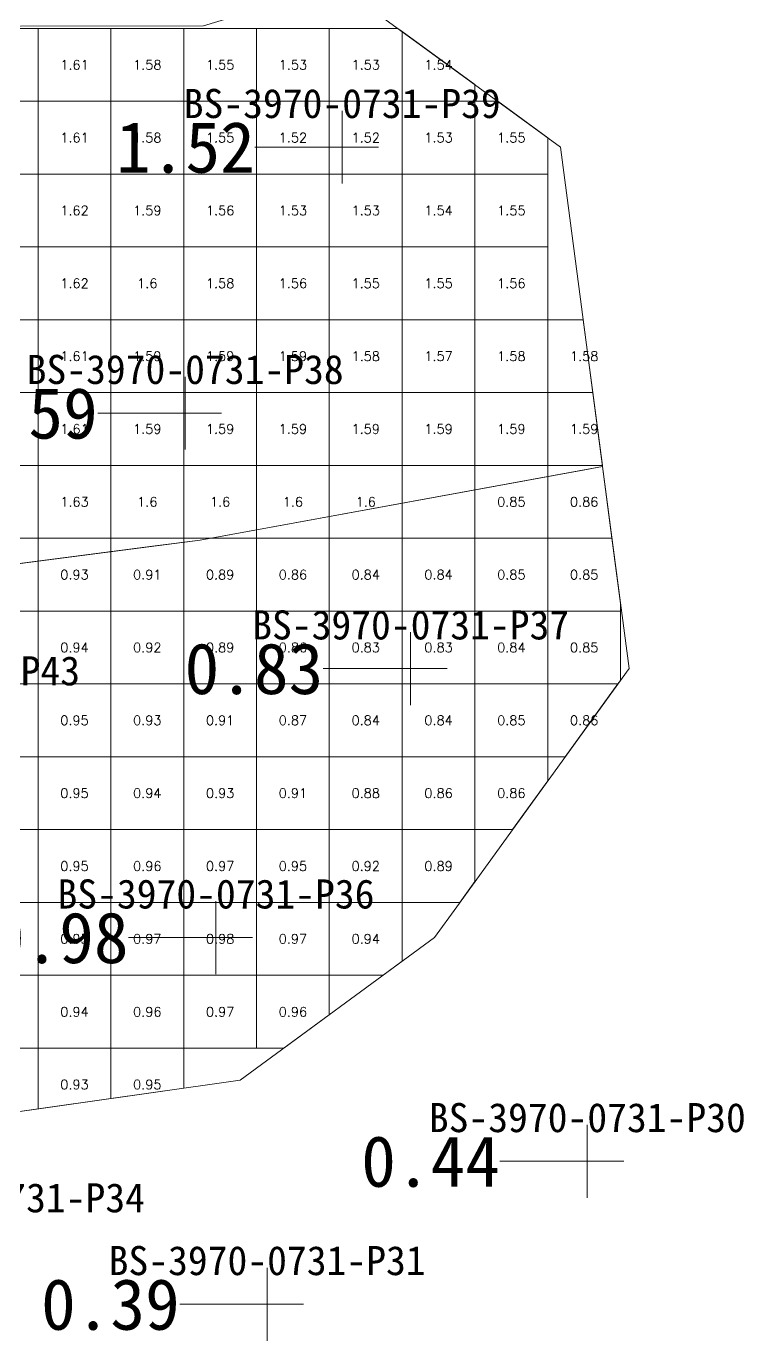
# Model space of a CAD drawing. Header units: inches. Extents: x 469759 to 470079, y 4349683 to 4349873.
# Drawn here: x 470062.93 to 470072.79, y 4349717.14 to 4349735.19 of the extents above; entities that cross this region are included whole.
import ezdxf
from ezdxf.enums import TextEntityAlignment as Align

# ---------------------------------------------------------------- set-up
doc = ezdxf.new("R2010")
doc.units = ezdxf.units.IN
doc.header["$MEASUREMENT"] = 0
for name, color, linetype, lineweight in [('0.500-1.000', 7, 'Continuous', 0), ('1.500-3.000', 7, 'Continuous', 0), ('孔口文字', 7, 'Continuous', 0), ('点', 7, 'Continuous', 0), ('爆区方格网', 7, 'Continuous', 0), ('线条', 7, 'Continuous', 0), ('钻孔', 7, 'Continuous', 0)]:
    doc.layers.add(name, color=color, linetype=linetype, lineweight=lineweight)
doc.styles.add('3dmine_textStyle_1', font='txt.shx', dxfattribs={"height": 1, "bigfont": 'gbcbig.shx'})
doc.styles.add('3dmine_textStyle_4', font='simsunb.ttf', dxfattribs={"height": 1})

msp = doc.modelspace()

# ---------------------------------------------------------------- hatches: boundary and pattern name
at = {"layer": '钻孔', "linetype": 'Continuous', "lineweight": 0, "true_color": 0xff0000, "extrusion": (0, 1, 0)}
for points in [[(-470068.272, 3959.66), (-470067.272, 3959.66), (-470067.272, 3968.66), (-470068.272, 3968.66)], [(-470066.115, 3959.728), (-470065.115, 3959.728), (-470065.115, 3968.728), (-470066.115, 3968.728)]]:
    msp.add_hatch(color=1, dxfattribs=at).paths.add_polyline_path(points, flags=0)
at = {"layer": '钻孔', "linetype": 'Continuous', "lineweight": 0, "true_color": 0x00ffff, "extrusion": (0, 1, 0)}
for points in [[(-470069.212, 3960.19), (-470068.212, 3960.19), (-470068.212, 3969.19), (-470069.212, 3969.19)], [(-470066.538, 3960.08), (-470065.538, 3960.08), (-470065.538, 3969.08), (-470066.538, 3969.08)]]:
    msp.add_hatch(color=4, dxfattribs=at).paths.add_polyline_path(points, flags=0)
at = {"layer": '钻孔', "linetype": 'Continuous', "lineweight": 0, "true_color": 0x808080, "extrusion": (0, 1, 0)}
for points in [[(-470071.638, 3959.503), (-470070.638, 3959.503), (-470070.638, 3969.503), (-470071.638, 3969.503)], [(-470063.386, 3960.037), (-470062.386, 3960.037), (-470062.386, 3969.037), (-470063.386, 3969.037)], [(-470067.241, 3960.3), (-470066.241, 3960.3), (-470066.241, 3969.3), (-470067.241, 3969.3)]]:
    msp.add_hatch(color=8, dxfattribs=at).paths.add_polyline_path(points, flags=0)

# ---------------------------------------------------------------- linework, layer by layer
at = {"layer": '0.500-1.000', "color": 4, "linetype": 'Continuous', "lineweight": 0, "true_color": 0x00ffff}
msp.add_lwpolyline([(470071.212, 4349726.37), (470068.844, 4349723.098), (470068.538, 4349722.676), (470065.869, 4349720.72), (470062.359, 4349720.22), (470061.814, 4349720.093), (470057.78, 4349719.158), (470054.795, 4349721.858), (470054.293, 4349726.851), (470056.659, 4349727.038), (470057.173, 4349727.078), (470064.666, 4349728.05), (470065.322, 4349728.135), (470070.848, 4349729.143), (470071.212, 4349726.37)], dxfattribs=at)
at = {"layer": '1.500-3.000', "color": 1, "linetype": 'Continuous', "lineweight": 0, "true_color": 0xff0000}
msp.add_lwpolyline([(470070.272, 4349733.528), (470070.848, 4349729.143), (470070.602, 4349729.098), (470065.322, 4349728.135), (470061.332, 4349727.617), (470061.248, 4349727.606), (470057.173, 4349727.078), (470054.293, 4349726.851), (470054.094, 4349728.825), (470057.144, 4349732.937), (470060.224, 4349730.954), (470060.822, 4349731.507), (470062.437, 4349733.001), (470060.353, 4349735.083), (470060.25, 4349735.186), (470060.33, 4349735.186), (470065.366, 4349735.193), (470067.217, 4349735.757), (470070.272, 4349733.528)], dxfattribs=at)
at = {"layer": '点', "color": 138, "linetype": 'Continuous', "lineweight": 0, "true_color": 0x004c4c}
for points, elevation in [([(470067.272, 4349733.028), (470067.272, 4349734.028)], 3968.66), ([(470067.772, 4349733.528), (470066.772, 4349733.528)], 3968.66), ([(470065.115, 4349729.377), (470065.115, 4349730.377)], 3968.728), ([(470065.615, 4349729.877), (470064.615, 4349729.877)], 3968.728), ([(470068.212, 4349725.87), (470068.212, 4349726.87)], 3969.19), ([(470068.712, 4349726.37), (470067.712, 4349726.37)], 3969.19), ([(470065.538, 4349722.176), (470065.538, 4349723.176)], 3969.08), ([(470066.038, 4349722.676), (470065.038, 4349722.676)], 3969.08), ([(470070.638, 4349719.106), (470070.638, 4349720.106)], 3969.503), ([(470071.138, 4349719.606), (470070.138, 4349719.606)], 3969.503), ([(470066.241, 4349717.143), (470066.241, 4349718.143)], 3969.3), ([(470066.741, 4349717.643), (470065.741, 4349717.643)], 3969.3)]:
    msp.add_lwpolyline(points, dxfattribs=dict(at, elevation=elevation))
at = {"layer": '爆区方格网', "color": 1, "linetype": 'Continuous', "lineweight": 0, "true_color": 0xff0000, "elevation": 3970.306}
for points in [[(470063.095, 4349734.159), (470062.095, 4349734.159), (470062.095, 4349735.159), (470063.095, 4349735.159), (470063.095, 4349734.159)], [(470064.095, 4349734.159), (470063.095, 4349734.159), (470063.095, 4349735.159), (470064.095, 4349735.159), (470064.095, 4349734.159)], [(470065.095, 4349734.159), (470064.095, 4349734.159), (470064.095, 4349735.159), (470065.095, 4349735.159), (470065.095, 4349734.159)], [(470066.095, 4349734.159), (470065.095, 4349734.159), (470065.095, 4349735.159), (470066.095, 4349735.159), (470066.095, 4349734.159)], [(470067.095, 4349734.159), (470066.095, 4349734.159), (470066.095, 4349735.159), (470067.095, 4349735.159), (470067.095, 4349734.159)], [(470068.095, 4349735.117), (470068.095, 4349734.159), (470067.095, 4349734.159), (470067.095, 4349735.159), (470068.036, 4349735.159), (470068.095, 4349735.117)], [(470069.095, 4349734.387), (470069.095, 4349734.159), (470068.095, 4349734.159), (470068.095, 4349735.117), (470069.095, 4349734.387)], [(470063.095, 4349733.159), (470062.095, 4349733.159), (470062.095, 4349734.159), (470063.095, 4349734.159), (470063.095, 4349733.159)], [(470064.095, 4349733.159), (470063.095, 4349733.159), (470063.095, 4349734.159), (470064.095, 4349734.159), (470064.095, 4349733.159)], [(470065.095, 4349733.159), (470064.095, 4349733.159), (470064.095, 4349734.159), (470065.095, 4349734.159), (470065.095, 4349733.159)], [(470066.095, 4349733.159), (470065.095, 4349733.159), (470065.095, 4349734.159), (470066.095, 4349734.159), (470066.095, 4349733.159)], [(470067.095, 4349733.159), (470066.095, 4349733.159), (470066.095, 4349734.159), (470067.095, 4349734.159), (470067.095, 4349733.159)], [(470068.095, 4349733.159), (470067.095, 4349733.159), (470067.095, 4349734.159), (470068.095, 4349734.159), (470068.095, 4349733.159)], [(470069.095, 4349733.159), (470068.095, 4349733.159), (470068.095, 4349734.159), (470069.095, 4349734.159), (470069.095, 4349733.159)], [(470070.095, 4349733.658), (470070.095, 4349733.159), (470069.095, 4349733.159), (470069.095, 4349734.159), (470069.407, 4349734.159), (470070.095, 4349733.658)], [(470063.095, 4349732.159), (470062.095, 4349732.159), (470062.095, 4349733.159), (470063.095, 4349733.159), (470063.095, 4349732.159)], [(470064.095, 4349732.159), (470063.095, 4349732.159), (470063.095, 4349733.159), (470064.095, 4349733.159), (470064.095, 4349732.159)], [(470065.095, 4349732.159), (470064.095, 4349732.159), (470064.095, 4349733.159), (470065.095, 4349733.159), (470065.095, 4349732.159)], [(470066.095, 4349732.159), (470065.095, 4349732.159), (470065.095, 4349733.159), (470066.095, 4349733.159), (470066.095, 4349732.159)], [(470067.095, 4349732.159), (470066.095, 4349732.159), (470066.095, 4349733.159), (470067.095, 4349733.159), (470067.095, 4349732.159)], [(470068.095, 4349732.159), (470067.095, 4349732.159), (470067.095, 4349733.159), (470068.095, 4349733.159), (470068.095, 4349732.159)], [(470069.095, 4349732.159), (470068.095, 4349732.159), (470068.095, 4349733.159), (470069.095, 4349733.159), (470069.095, 4349732.159)], [(470070.095, 4349732.159), (470069.095, 4349732.159), (470069.095, 4349733.159), (470070.095, 4349733.159), (470070.095, 4349732.159)], [(470063.095, 4349731.159), (470062.095, 4349731.159), (470062.095, 4349732.159), (470063.095, 4349732.159), (470063.095, 4349731.159)], [(470064.095, 4349731.159), (470063.095, 4349731.159), (470063.095, 4349732.159), (470064.095, 4349732.159), (470064.095, 4349731.159)], [(470065.095, 4349731.159), (470064.095, 4349731.159), (470064.095, 4349732.159), (470065.095, 4349732.159), (470065.095, 4349731.159)], [(470066.095, 4349731.159), (470065.095, 4349731.159), (470065.095, 4349732.159), (470066.095, 4349732.159), (470066.095, 4349731.159)], [(470067.095, 4349731.159), (470066.095, 4349731.159), (470066.095, 4349732.159), (470067.095, 4349732.159), (470067.095, 4349731.159)], [(470068.095, 4349731.159), (470067.095, 4349731.159), (470067.095, 4349732.159), (470068.095, 4349732.159), (470068.095, 4349731.159)], [(470069.095, 4349731.159), (470068.095, 4349731.159), (470068.095, 4349732.159), (470069.095, 4349732.159), (470069.095, 4349731.159)], [(470070.095, 4349731.159), (470069.095, 4349731.159), (470069.095, 4349732.159), (470070.095, 4349732.159), (470070.095, 4349731.159)], [(470063.095, 4349730.159), (470062.095, 4349730.159), (470062.095, 4349731.159), (470063.095, 4349731.159), (470063.095, 4349730.159)], [(470064.095, 4349730.159), (470063.095, 4349730.159), (470063.095, 4349731.159), (470064.095, 4349731.159), (470064.095, 4349730.159)], [(470065.095, 4349730.159), (470064.095, 4349730.159), (470064.095, 4349731.159), (470065.095, 4349731.159), (470065.095, 4349730.159)], [(470066.095, 4349730.159), (470065.095, 4349730.159), (470065.095, 4349731.159), (470066.095, 4349731.159), (470066.095, 4349730.159)], [(470067.095, 4349730.159), (470066.095, 4349730.159), (470066.095, 4349731.159), (470067.095, 4349731.159), (470067.095, 4349730.159)], [(470068.095, 4349730.159), (470067.095, 4349730.159), (470067.095, 4349731.159), (470068.095, 4349731.159), (470068.095, 4349730.159)], [(470069.095, 4349730.159), (470068.095, 4349730.159), (470068.095, 4349731.159), (470069.095, 4349731.159), (470069.095, 4349730.159)], [(470070.095, 4349730.159), (470069.095, 4349730.159), (470069.095, 4349731.159), (470070.095, 4349731.159), (470070.095, 4349730.159)], [(470070.715, 4349730.159), (470070.095, 4349730.159), (470070.095, 4349731.159), (470070.583, 4349731.159), (470070.715, 4349730.159)], [(470063.095, 4349729.159), (470062.095, 4349729.159), (470062.095, 4349730.159), (470063.095, 4349730.159), (470063.095, 4349729.159)], [(470064.095, 4349729.159), (470063.095, 4349729.159), (470063.095, 4349730.159), (470064.095, 4349730.159), (470064.095, 4349729.159)], [(470065.095, 4349729.159), (470064.095, 4349729.159), (470064.095, 4349730.159), (470065.095, 4349730.159), (470065.095, 4349729.159)], [(470066.095, 4349729.159), (470065.095, 4349729.159), (470065.095, 4349730.159), (470066.095, 4349730.159), (470066.095, 4349729.159)], [(470067.095, 4349729.159), (470066.095, 4349729.159), (470066.095, 4349730.159), (470067.095, 4349730.159), (470067.095, 4349729.159)], [(470068.095, 4349729.159), (470067.095, 4349729.159), (470067.095, 4349730.159), (470068.095, 4349730.159), (470068.095, 4349729.159)], [(470069.095, 4349729.159), (470068.095, 4349729.159), (470068.095, 4349730.159), (470069.095, 4349730.159), (470069.095, 4349729.159)], [(470070.095, 4349729.159), (470069.095, 4349729.159), (470069.095, 4349730.159), (470070.095, 4349730.159), (470070.095, 4349729.159)], [(470070.846, 4349729.159), (470070.095, 4349729.159), (470070.095, 4349730.159), (470070.715, 4349730.159), (470070.846, 4349729.159)], [(470063.095, 4349728.159), (470062.095, 4349728.159), (470062.095, 4349729.159), (470063.095, 4349729.159), (470063.095, 4349728.159)], [(470064.095, 4349728.159), (470063.095, 4349728.159), (470063.095, 4349729.159), (470064.095, 4349729.159), (470064.095, 4349728.159)], [(470065.095, 4349728.159), (470064.095, 4349728.159), (470064.095, 4349729.159), (470065.095, 4349729.159), (470065.095, 4349728.159)], [(470066.095, 4349728.159), (470065.095, 4349728.159), (470065.095, 4349729.159), (470066.095, 4349729.159), (470066.095, 4349728.159)], [(470067.095, 4349728.159), (470066.095, 4349728.159), (470066.095, 4349729.159), (470067.095, 4349729.159), (470067.095, 4349728.159)], [(470068.095, 4349728.159), (470067.095, 4349728.159), (470067.095, 4349729.159), (470068.095, 4349729.159), (470068.095, 4349728.159)]]:
    msp.add_lwpolyline(points, dxfattribs=at)
at = {"layer": '爆区方格网', "color": 4, "linetype": 'Continuous', "lineweight": 0, "true_color": 0x00ffff, "elevation": 3968.927}
for points in [[(470070.095, 4349728.159), (470069.095, 4349728.159), (470069.095, 4349729.159), (470070.095, 4349729.159), (470070.095, 4349728.159)], [(470070.848, 4349729.143), (470070.848, 4349729.143), (470070.977, 4349728.159), (470070.095, 4349728.159), (470070.095, 4349729.159), (470070.846, 4349729.159), (470070.848, 4349729.143)], [(470063.095, 4349727.159), (470062.095, 4349727.159), (470062.095, 4349728.159), (470063.095, 4349728.159), (470063.095, 4349727.159)], [(470064.095, 4349727.159), (470063.095, 4349727.159), (470063.095, 4349728.159), (470064.095, 4349728.159), (470064.095, 4349727.159)], [(470065.095, 4349727.159), (470064.095, 4349727.159), (470064.095, 4349728.159), (470065.095, 4349728.159), (470065.095, 4349727.159)], [(470066.095, 4349727.159), (470065.095, 4349727.159), (470065.095, 4349728.159), (470066.095, 4349728.159), (470066.095, 4349727.159)], [(470067.095, 4349727.159), (470066.095, 4349727.159), (470066.095, 4349728.159), (470067.095, 4349728.159), (470067.095, 4349727.159)], [(470068.095, 4349727.159), (470067.095, 4349727.159), (470067.095, 4349728.159), (470068.095, 4349728.159), (470068.095, 4349727.159)], [(470069.095, 4349727.159), (470068.095, 4349727.159), (470068.095, 4349728.159), (470069.095, 4349728.159), (470069.095, 4349727.159)], [(470070.095, 4349727.159), (470069.095, 4349727.159), (470069.095, 4349728.159), (470070.095, 4349728.159), (470070.095, 4349727.159)], [(470071.095, 4349727.263), (470071.095, 4349727.159), (470070.095, 4349727.159), (470070.095, 4349728.159), (470070.977, 4349728.159), (470071.095, 4349727.263)], [(470063.095, 4349726.159), (470062.095, 4349726.159), (470062.095, 4349727.159), (470063.095, 4349727.159), (470063.095, 4349726.159)], [(470064.095, 4349726.159), (470063.095, 4349726.159), (470063.095, 4349727.159), (470064.095, 4349727.159), (470064.095, 4349726.159)], [(470065.095, 4349726.159), (470064.095, 4349726.159), (470064.095, 4349727.159), (470065.095, 4349727.159), (470065.095, 4349726.159)], [(470066.095, 4349726.159), (470065.095, 4349726.159), (470065.095, 4349727.159), (470066.095, 4349727.159), (470066.095, 4349726.159)], [(470067.095, 4349726.159), (470066.095, 4349726.159), (470066.095, 4349727.159), (470067.095, 4349727.159), (470067.095, 4349726.159)], [(470068.095, 4349726.159), (470067.095, 4349726.159), (470067.095, 4349727.159), (470068.095, 4349727.159), (470068.095, 4349726.159)], [(470069.095, 4349726.159), (470068.095, 4349726.159), (470068.095, 4349727.159), (470069.095, 4349727.159), (470069.095, 4349726.159)], [(470070.095, 4349726.159), (470069.095, 4349726.159), (470069.095, 4349727.159), (470070.095, 4349727.159), (470070.095, 4349726.159)], [(470071.095, 4349726.208), (470071.059, 4349726.159), (470070.095, 4349726.159), (470070.095, 4349727.159), (470071.095, 4349727.159), (470071.095, 4349726.208)], [(470063.095, 4349725.159), (470062.095, 4349725.159), (470062.095, 4349726.159), (470063.095, 4349726.159), (470063.095, 4349725.159)], [(470064.095, 4349725.159), (470063.095, 4349725.159), (470063.095, 4349726.159), (470064.095, 4349726.159), (470064.095, 4349725.159)], [(470065.095, 4349725.159), (470064.095, 4349725.159), (470064.095, 4349726.159), (470065.095, 4349726.159), (470065.095, 4349725.159)], [(470066.095, 4349725.159), (470065.095, 4349725.159), (470065.095, 4349726.159), (470066.095, 4349726.159), (470066.095, 4349725.159)], [(470067.095, 4349725.159), (470066.095, 4349725.159), (470066.095, 4349726.159), (470067.095, 4349726.159), (470067.095, 4349725.159)], [(470068.095, 4349725.159), (470067.095, 4349725.159), (470067.095, 4349726.159), (470068.095, 4349726.159), (470068.095, 4349725.159)], [(470069.095, 4349725.159), (470068.095, 4349725.159), (470068.095, 4349726.159), (470069.095, 4349726.159), (470069.095, 4349725.159)], [(470070.095, 4349725.159), (470069.095, 4349725.159), (470069.095, 4349726.159), (470070.095, 4349726.159), (470070.095, 4349725.159)], [(470070.335, 4349725.159), (470070.095, 4349725.159), (470070.095, 4349726.159), (470071.059, 4349726.159), (470070.335, 4349725.159)], [(470063.095, 4349724.159), (470062.095, 4349724.159), (470062.095, 4349725.159), (470063.095, 4349725.159), (470063.095, 4349724.159)], [(470064.095, 4349724.159), (470063.095, 4349724.159), (470063.095, 4349725.159), (470064.095, 4349725.159), (470064.095, 4349724.159)], [(470065.095, 4349724.159), (470064.095, 4349724.159), (470064.095, 4349725.159), (470065.095, 4349725.159), (470065.095, 4349724.159)], [(470066.095, 4349724.159), (470065.095, 4349724.159), (470065.095, 4349725.159), (470066.095, 4349725.159), (470066.095, 4349724.159)], [(470067.095, 4349724.159), (470066.095, 4349724.159), (470066.095, 4349725.159), (470067.095, 4349725.159), (470067.095, 4349724.159)], [(470068.095, 4349724.159), (470067.095, 4349724.159), (470067.095, 4349725.159), (470068.095, 4349725.159), (470068.095, 4349724.159)], [(470069.095, 4349724.159), (470068.095, 4349724.159), (470068.095, 4349725.159), (470069.095, 4349725.159), (470069.095, 4349724.159)], [(470070.095, 4349724.827), (470069.612, 4349724.159), (470069.095, 4349724.159), (470069.095, 4349725.159), (470070.095, 4349725.159), (470070.095, 4349724.827)], [(470063.095, 4349723.159), (470062.095, 4349723.159), (470062.095, 4349724.159), (470063.095, 4349724.159), (470063.095, 4349723.159)], [(470064.095, 4349723.159), (470063.095, 4349723.159), (470063.095, 4349724.159), (470064.095, 4349724.159), (470064.095, 4349723.159)], [(470065.095, 4349723.159), (470064.095, 4349723.159), (470064.095, 4349724.159), (470065.095, 4349724.159), (470065.095, 4349723.159)], [(470066.095, 4349723.159), (470065.095, 4349723.159), (470065.095, 4349724.159), (470066.095, 4349724.159), (470066.095, 4349723.159)], [(470067.095, 4349723.159), (470066.095, 4349723.159), (470066.095, 4349724.159), (470067.095, 4349724.159), (470067.095, 4349723.159)], [(470068.095, 4349723.159), (470067.095, 4349723.159), (470067.095, 4349724.159), (470068.095, 4349724.159), (470068.095, 4349723.159)], [(470069.095, 4349723.445), (470068.888, 4349723.159), (470068.095, 4349723.159), (470068.095, 4349724.159), (470069.095, 4349724.159), (470069.095, 4349723.445)], [(470063.095, 4349722.159), (470062.095, 4349722.159), (470062.095, 4349723.159), (470063.095, 4349723.159), (470063.095, 4349722.159)], [(470064.095, 4349722.159), (470063.095, 4349722.159), (470063.095, 4349723.159), (470064.095, 4349723.159), (470064.095, 4349722.159)], [(470065.095, 4349722.159), (470064.095, 4349722.159), (470064.095, 4349723.159), (470065.095, 4349723.159), (470065.095, 4349722.159)], [(470066.095, 4349722.159), (470065.095, 4349722.159), (470065.095, 4349723.159), (470066.095, 4349723.159), (470066.095, 4349722.159)], [(470067.095, 4349722.159), (470066.095, 4349722.159), (470066.095, 4349723.159), (470067.095, 4349723.159), (470067.095, 4349722.159)], [(470068.095, 4349722.351), (470067.833, 4349722.159), (470067.095, 4349722.159), (470067.095, 4349723.159), (470068.095, 4349723.159), (470068.095, 4349722.351)], [(470063.095, 4349721.159), (470062.095, 4349721.159), (470062.095, 4349722.159), (470063.095, 4349722.159), (470063.095, 4349721.159)], [(470064.095, 4349721.159), (470063.095, 4349721.159), (470063.095, 4349722.159), (470064.095, 4349722.159), (470064.095, 4349721.159)], [(470065.095, 4349721.159), (470064.095, 4349721.159), (470064.095, 4349722.159), (470065.095, 4349722.159), (470065.095, 4349721.159)], [(470066.095, 4349721.159), (470065.095, 4349721.159), (470065.095, 4349722.159), (470066.095, 4349722.159), (470066.095, 4349721.159)], [(470067.095, 4349721.618), (470066.469, 4349721.159), (470066.095, 4349721.159), (470066.095, 4349722.159), (470067.095, 4349722.159), (470067.095, 4349721.618)], [(470063.095, 4349720.324), (470062.359, 4349720.22), (470062.098, 4349720.159), (470062.095, 4349720.159), (470062.095, 4349721.159), (470063.095, 4349721.159), (470063.095, 4349720.324)], [(470064.095, 4349720.467), (470063.095, 4349720.324), (470063.095, 4349721.159), (470064.095, 4349721.159), (470064.095, 4349720.467)], [(470065.095, 4349720.609), (470064.095, 4349720.467), (470064.095, 4349721.159), (470065.095, 4349721.159), (470065.095, 4349720.609)]]:
    msp.add_lwpolyline(points, dxfattribs=at)
at = {"layer": '线条', "color": 138, "linetype": 'Continuous', "lineweight": 0, "true_color": 0x004c4c}
for points, elevation in [([(470067.272, 4349733.528), (470067.272, 4349733.528), (470067.272, 4349733.528)], 3968.66), ([(470065.115, 4349729.877), (470065.115, 4349729.877), (470065.115, 4349729.877)], 3968.728), ([(470068.212, 4349726.37), (470068.212, 4349726.37), (470068.212, 4349726.37)], 3969.19), ([(470065.538, 4349722.676), (470065.538, 4349722.676), (470065.538, 4349722.676)], 3969.08), ([(470070.638, 4349719.606), (470070.638, 4349719.606), (470070.638, 4349719.606)], 3969.503), ([(470066.241, 4349717.643), (470066.241, 4349717.643), (470066.241, 4349717.643)], 3969.3)]:
    msp.add_lwpolyline(points, dxfattribs=dict(at, elevation=elevation))
at = {"layer": '钻孔', "color": 1, "linetype": 'Continuous', "lineweight": 0, "true_color": 0xff0000}
for points, elevation in [([(470067.272, 4349733.528), (470066.072, 4349733.528)], 3968.66), ([(470067.272, 4349733.528), (470066.072, 4349733.528)], 3959.66), ([(470065.115, 4349729.877), (470063.915, 4349729.877)], 3968.728), ([(470065.115, 4349729.877), (470063.915, 4349729.877)], 3959.728)]:
    msp.add_lwpolyline(points, dxfattribs=dict(at, elevation=elevation))
at = {"layer": '钻孔', "color": 4, "linetype": 'Continuous', "lineweight": 0, "true_color": 0x00ffff}
for points, elevation in [([(470068.212, 4349726.37), (470067.012, 4349726.37)], 3969.19), ([(470068.212, 4349726.37), (470067.012, 4349726.37)], 3960.19), ([(470065.538, 4349722.676), (470064.338, 4349722.676)], 3969.08), ([(470065.538, 4349722.676), (470064.338, 4349722.676)], 3960.08)]:
    msp.add_lwpolyline(points, dxfattribs=dict(at, elevation=elevation))
at = {"layer": '钻孔', "color": 8, "linetype": 'Continuous', "lineweight": 0, "true_color": 0x808080}
for points, elevation in [([(470070.638, 4349719.606), (470069.438, 4349719.606)], 3969.503), ([(470070.638, 4349719.606), (470069.438, 4349719.606)], 3959.503), ([(470066.241, 4349717.643), (470065.041, 4349717.643)], 3969.3), ([(470066.241, 4349717.643), (470065.041, 4349717.643)], 3960.3)]:
    msp.add_lwpolyline(points, dxfattribs=dict(at, elevation=elevation))

# ---------------------------------------------------------------- texts
at = {"color": 1, "linetype": 'Continuous', "lineweight": 0, "true_color": 0xff0000, "style": '3dmine_textStyle_1'}
for s, p in [('1.61', (470063.595, 4349734.659, 3970.306)), ('1.58', (470064.595, 4349734.659, 3970.306)), ('1.55', (470065.595, 4349734.659, 3970.306)), ('1.53', (470066.595, 4349734.659, 3970.306)), ('1.53', (470067.595, 4349734.659, 3970.306)), ('1.54', (470068.595, 4349734.659, 3970.306)), ('1.61', (470063.595, 4349733.659, 3970.306)), ('1.58', (470064.595, 4349733.659, 3970.306)), ('1.55', (470065.595, 4349733.659, 3970.306)), ('1.52', (470066.595, 4349733.659, 3970.306)), ('1.52', (470067.595, 4349733.659, 3970.306)), ('1.53', (470068.595, 4349733.659, 3970.306)), ('1.55', (470069.595, 4349733.659, 3970.306)), ('1.62', (470063.595, 4349732.659, 3970.306)), ('1.59', (470064.595, 4349732.659, 3970.306)), ('1.56', (470065.595, 4349732.659, 3970.306)), ('1.53', (470066.595, 4349732.659, 3970.306)), ('1.53', (470067.595, 4349732.659, 3970.306)), ('1.54', (470068.595, 4349732.659, 3970.306)), ('1.55', (470069.595, 4349732.659, 3970.306)), ('1.62', (470063.595, 4349731.659, 3970.306)), ('1.6', (470064.595, 4349731.659, 3970.306)), ('1.58', (470065.595, 4349731.659, 3970.306)), ('1.56', (470066.595, 4349731.659, 3970.306)), ('1.55', (470067.595, 4349731.659, 3970.306)), ('1.55', (470068.595, 4349731.659, 3970.306)), ('1.56', (470069.595, 4349731.659, 3970.306)), ('1.61', (470063.595, 4349730.659, 3970.306)), ('1.59', (470064.595, 4349730.659, 3970.306)), ('1.59', (470065.595, 4349730.659, 3970.306)), ('1.59', (470066.595, 4349730.659, 3970.306)), ('1.58', (470067.595, 4349730.659, 3970.306)), ('1.57', (470068.595, 4349730.659, 3970.306)), ('1.58', (470069.595, 4349730.659, 3970.306)), ('1.58', (470070.595, 4349730.659, 3970.306)), ('1.61', (470063.595, 4349729.659, 3970.306)), ('1.59', (470064.595, 4349729.659, 3970.306)), ('1.59', (470065.595, 4349729.659, 3970.306)), ('1.59', (470066.595, 4349729.659, 3970.306)), ('1.59', (470067.595, 4349729.659, 3970.306)), ('1.59', (470068.595, 4349729.659, 3970.306)), ('1.59', (470069.595, 4349729.659, 3970.306)), ('1.59', (470070.595, 4349729.659, 3970.306)), ('1.63', (470063.595, 4349728.659, 3970.306)), ('1.6', (470064.595, 4349728.659, 3970.306)), ('1.6', (470065.595, 4349728.659, 3970.306)), ('1.6', (470066.595, 4349728.659, 3970.306)), ('1.6', (470067.595, 4349728.659, 3970.306))]:
    msp.add_text(s, height=0.13, dxfattribs=at).set_placement(p, align=Align.MIDDLE_CENTER)
at = {"color": 4, "linetype": 'Continuous', "lineweight": 0, "true_color": 0x00ffff, "style": '3dmine_textStyle_1'}
for s, p in [('0.85', (470069.595, 4349728.659, 3968.927)), ('0.86', (470070.595, 4349728.659, 3968.927)), ('0.93', (470063.595, 4349727.659, 3968.927)), ('0.91', (470064.595, 4349727.659, 3968.927)), ('0.89', (470065.595, 4349727.659, 3968.927)), ('0.86', (470066.595, 4349727.659, 3968.927)), ('0.84', (470067.595, 4349727.659, 3968.927)), ('0.84', (470068.595, 4349727.659, 3968.927)), ('0.85', (470069.595, 4349727.659, 3968.927)), ('0.85', (470070.595, 4349727.659, 3968.927)), ('0.94', (470063.595, 4349726.659, 3968.927)), ('0.92', (470064.595, 4349726.659, 3968.927)), ('0.89', (470065.595, 4349726.659, 3968.927)), ('0.86', (470066.595, 4349726.659, 3968.927)), ('0.83', (470067.595, 4349726.659, 3968.927)), ('0.83', (470068.595, 4349726.659, 3968.927)), ('0.84', (470069.595, 4349726.659, 3968.927)), ('0.85', (470070.595, 4349726.659, 3968.927)), ('0.95', (470063.595, 4349725.659, 3968.927)), ('0.93', (470064.595, 4349725.659, 3968.927)), ('0.91', (470065.595, 4349725.659, 3968.927)), ('0.87', (470066.595, 4349725.659, 3968.927)), ('0.84', (470067.595, 4349725.659, 3968.927)), ('0.84', (470068.595, 4349725.659, 3968.927)), ('0.85', (470069.595, 4349725.659, 3968.927)), ('0.86', (470070.595, 4349725.659, 3968.927)), ('0.95', (470063.595, 4349724.659, 3968.927)), ('0.94', (470064.595, 4349724.659, 3968.927)), ('0.93', (470065.595, 4349724.659, 3968.927)), ('0.91', (470066.595, 4349724.659, 3968.927)), ('0.88', (470067.595, 4349724.659, 3968.927)), ('0.86', (470068.595, 4349724.659, 3968.927)), ('0.86', (470069.595, 4349724.659, 3968.927)), ('0.95', (470063.595, 4349723.659, 3968.927)), ('0.96', (470064.595, 4349723.659, 3968.927)), ('0.97', (470065.595, 4349723.659, 3968.927)), ('0.95', (470066.595, 4349723.659, 3968.927)), ('0.92', (470067.595, 4349723.659, 3968.927)), ('0.89', (470068.595, 4349723.659, 3968.927)), ('0.95', (470063.595, 4349722.659, 3968.927)), ('0.97', (470064.595, 4349722.659, 3968.927)), ('0.98', (470065.595, 4349722.659, 3968.927)), ('0.97', (470066.595, 4349722.659, 3968.927)), ('0.94', (470067.595, 4349722.659, 3968.927)), ('0.94', (470063.595, 4349721.659, 3968.927)), ('0.96', (470064.595, 4349721.659, 3968.927)), ('0.97', (470065.595, 4349721.659, 3968.927)), ('0.96', (470066.595, 4349721.659, 3968.927)), ('0.93', (470063.595, 4349720.659, 3968.927)), ('0.95', (470064.595, 4349720.659, 3968.927))]:
    msp.add_text(s, height=0.13, dxfattribs=at).set_placement(p, align=Align.MIDDLE_CENTER)
at = {"layer": '孔口文字', "color": 138, "linetype": 'Continuous', "lineweight": 0, "true_color": 0x004c4c, "style": '3dmine_textStyle_4'}
for s, p in [('BS-3970-0731-P39', (470067.272, 4349733.928, 3968.66)), ('BS-3970-0731-P38', (470065.115, 4349730.277, 3968.728)), ('BS-3970-0731-P37', (470068.212, 4349726.77, 3969.19)), ('BS-3970-0731-P43', (470061.495, 4349726.14, 3968.927)), ('BS-3970-0731-P36', (470065.538, 4349723.076, 3969.08)), ('BS-3970-0731-P30', (470070.638, 4349720.006, 3969.503)), ('BS-3970-0731-P34', (470062.386, 4349718.905, 3969.037)), ('BS-3970-0731-P31', (470066.241, 4349718.043, 3969.3))]:
    msp.add_text(s, height=0.4, dxfattribs=at).set_placement(p, align=Align.CENTER)
at = {"layer": '钻孔', "color": 1, "linetype": 'Continuous', "lineweight": 0, "true_color": 0xff0000, "style": '3dmine_textStyle_4'}
for s, p in [('1.52', (470066.072, 4349733.528, 3968.66)), ('1.59', (470063.915, 4349729.877, 3968.728))]:
    msp.add_text(s, height=0.7, dxfattribs=at).set_placement(p, align=Align.MIDDLE_RIGHT)
at = {"layer": '钻孔', "color": 4, "linetype": 'Continuous', "lineweight": 0, "true_color": 0x00ffff, "style": '3dmine_textStyle_4'}
for s, p in [('0.83', (470067.012, 4349726.37, 3969.19)), ('0.98', (470064.338, 4349722.676, 3969.08))]:
    msp.add_text(s, height=0.7, dxfattribs=at).set_placement(p, align=Align.MIDDLE_RIGHT)
at = {"layer": '钻孔', "color": 8, "linetype": 'Continuous', "lineweight": 0, "true_color": 0x808080, "style": '3dmine_textStyle_4'}
for s, p in [('0.44', (470069.438, 4349719.606, 3969.503)), ('0.39', (470065.041, 4349717.643, 3969.3))]:
    msp.add_text(s, height=0.7, dxfattribs=at).set_placement(p, align=Align.MIDDLE_RIGHT)

doc.saveas('drawing.dxf')
